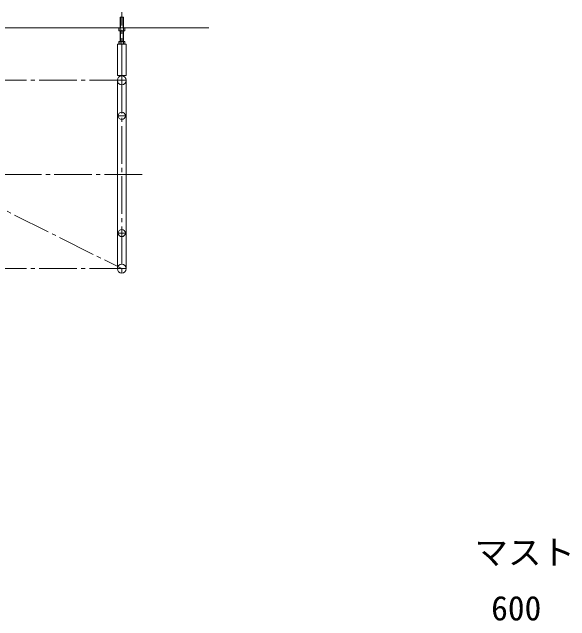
# Model space of a CAD drawing. Units: millimetres, scale not verified. Extents: x -7202 to 7173, y -9671 to 10206.
# Drawn here: x 2301 to 4964, y 6008 to 8917 of the extents above; entities that cross this region are included whole.
import ezdxf
from ezdxf.enums import TextEntityAlignment as Align

# ---------------------------------------------------------------- set-up
doc = ezdxf.new("R2010")
doc.units = ezdxf.units.MM
doc.header["$LTSCALE"] = 20
doc.linetypes.add('CHAIN2', pattern=[12, 9, -1, 1, -1])
for name, color, linetype, lineweight in [('0-3_12 常用一点鎖線', 3, 'CHAIN2', 18), ('0-5_05 寸法', 3, 'Continuous', 18), ('0-6_30 補完実線', 6, 'Continuous', 18), ('0-7_32 補完一点鎖線', 6, 'CHAIN2', 18), ('0-B_20 準用実線', 4, 'Continuous', 18), ('0-C_22 準用一点鎖線', 4, 'CHAIN2', 18), ('0-E_80 躯体A', 1, 'Continuous', 18)]:
    doc.layers.add(name, color=color, linetype=linetype, lineweight=lineweight)
doc.styles.add('ＭＳ ゴシック', font='')
doc.styles.get('ＭＳ ゴシック').set_extended_font_data('MS Gothic')

msp = doc.modelspace()

# ---------------------------------------------------------------- linework, layer by layer
at = {"layer": '0-3_12 常用一点鎖線'}
msp.add_line((2921.94, 8141.13), (-6310.68, 8141.13), dxfattribs=at)
at = {"layer": '0-6_30 補完実線'}
for p, q in [((2817.99, 8841.13), (2817.99, 8893.28)), ((2831.49, 8893.28), (2831.49, 8841.13)), ((2832.74, 8841.13), (2832.74, 8763.89)), ((2817.99, 8776.03), (2817.99, 8827.89)), ((2831.49, 8827.89), (2831.49, 8776.03)), ((2803.39, 8613.89), (2803.39, 8763.89)), ((2803.39, 8763.89), (2846.09, 8763.89)), ((2846.09, 8763.89), (2846.09, 8613.89)), ((2803.39, 8613.89), (2846.09, 8613.89))]:
    msp.add_line(p, q, dxfattribs=at)
for points in [[(2816.74, 8763.89), (2816.74, 8841.13), (2816.74, 8893.28), (2832.74, 8893.28), (2832.74, 8841.13)], [(2809.74, 8763.89), (2809.74, 8776.03), (2839.74, 8776.03), (2839.74, 8763.89)]]:
    msp.add_lwpolyline(points, dxfattribs=at)
msp.add_lwpolyline([(2839.74, 8827.89), (2809.74, 8827.89), (2809.74, 8841.13), (2839.74, 8841.13)], close=True, dxfattribs=at)
at = {"layer": '0-7_32 補完一点鎖線'}
msp.add_line((2824.74, 8612.48), (2824.74, 8916.57), dxfattribs=at)
at = {"layer": '0-B_20 準用実線'}
for p, q in [((2803.39, 7691.13), (2803.39, 8591.13)), ((2846.09, 8591.13), (2846.09, 7691.13))]:
    msp.add_line(p, q, dxfattribs=at)
for centre, radius in [((2824.74, 8591.13), 21.35), ((2824.74, 8421.22), 17), ((2824.74, 7861.13), 17), ((2824.74, 7691.13), 21.35)]:
    msp.add_circle(centre, radius, dxfattribs=at)
at = {"layer": '0-C_22 準用一点鎖線'}
for p, q in [((2824.74, 8612.48), (2824.74, 7669.78)), ((990.07, 8591.13), (2846.09, 8591.13)), ((1024.74, 8591.13), (2824.74, 7691.13)), ((2846.1, 8421.22), (2803.39, 8421.22)), ((2921.94, 8141.13), (914.22, 8141.13)), ((2846.1, 7861.13), (2803.39, 7861.13)), ((990.07, 7691.13), (2846.09, 7691.13))]:
    msp.add_line(p, q, dxfattribs=at)
at = {"layer": '0-E_80 躯体A'}
msp.add_line((-6591.55, 8841.13), (3241.03, 8841.13), dxfattribs=at)

# ---------------------------------------------------------------- texts
at = {"layer": '0-5_05 寸法', "color": 7, "style": 'ＭＳ ゴシック'}
for s, p in [('マスト', (4508.56, 6241.78)), ('600', (4588.56, 5975.11))]:
    msp.add_text(s, height=117.3, dxfattribs=at).set_placement(p, align=Align.BOTTOM_LEFT)

doc.saveas('drawing.dxf')
